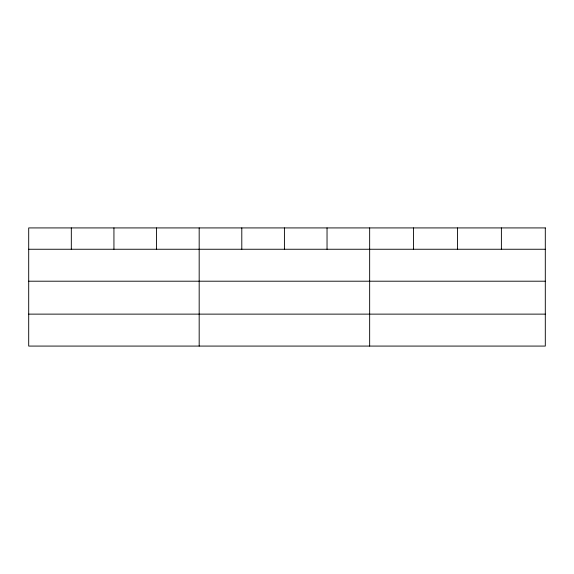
<?xml version="1.0" encoding="UTF-8"?>
<svg xmlns="http://www.w3.org/2000/svg" width="574" height="574" viewBox="0 0 574 574"><rect width="100%" height="100%" fill="white"/><g stroke="black" fill="none" stroke-linecap="round" stroke-linejoin="round"><path stroke-width="0.86" d="M28.7 249.252L545.3 249.252M28.7 281.203L545.3 281.203M28.7 314.129L545.3 314.129M501.389 227.921L501.389 249.252M457.478 227.921L457.478 249.252M413.567 227.921L413.567 249.252M369.656 227.921L369.656 346.079M327.037 227.921L327.037 249.252M284.417 227.921L284.417 249.252M241.798 227.921L241.798 249.252M199.178 227.921L199.178 346.079M156.559 227.921L156.559 249.252M113.939 227.921L113.939 249.252M71.32 227.921L71.32 249.252M545.3 227.921L28.7 227.921L28.7 346.079L545.3 346.079L545.3 227.921"/></g></svg>
